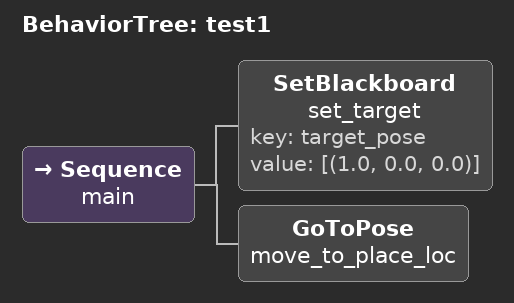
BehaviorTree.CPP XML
<root>
    <BehaviorTree ID="test1">
    <Sequence name="main">
        <SetBlackboard name="set_target" key="target_pose" value="[(1.0, 0.0, 0.0)]" />
        <GoToPose name="move_to_place_loc"/>
    </Sequence>
    </BehaviorTree>
</root>
